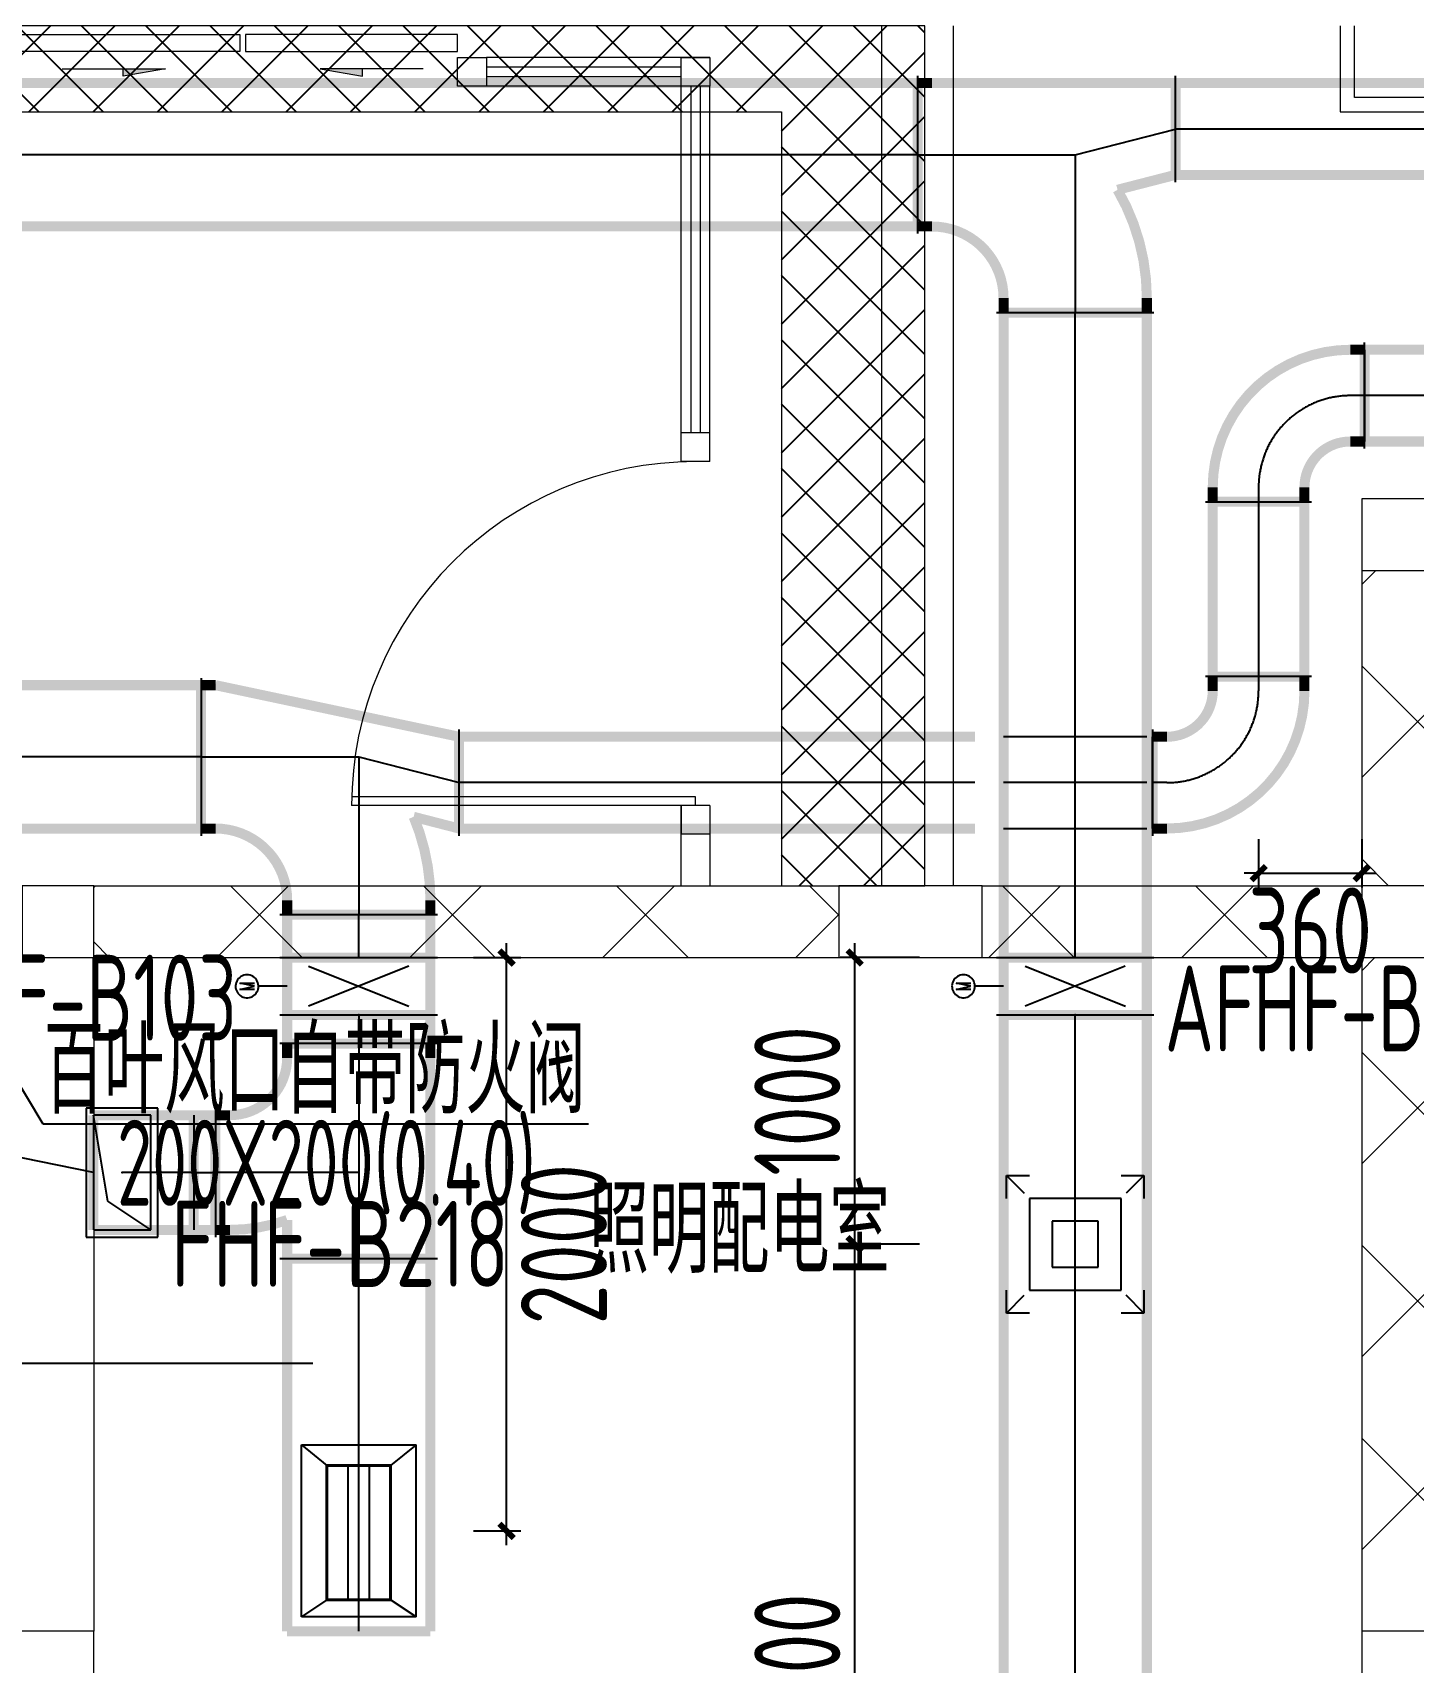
# Model space of a CAD drawing. Extents: x 4 to 13611208, y -605838 to 574722.
# Drawn here: x 13439284 to 13444103, y -8669 to -2984 of the extents above; entities that cross this region are included whole.
import ezdxf

# ---------------------------------------------------------------- set-up
doc = ezdxf.new("R2010")
doc.units = 0
doc.header["$LTSCALE"] = 1000
doc.header["$MEASUREMENT"] = 0
doc.linetypes.add('CENTER2', pattern=[28.575, 19.05, -3.175, 3.175, -3.175])
for name, color, linetype in [('DUCT-K-P中心线', 5, 'CENTER2'), ('DUCT-K-P标注', 7, 'Continuous'), ('DUCT-K-P法兰', 2, 'Continuous'), ('DUCT-K-P管', 191, 'Continuous'), ('DUCT-K-P管端线', 2, 'Continuous'), ('DUCT-K-P阀门', 7, 'Continuous'), ('DUCT-K-P风口', 7, 'Continuous'), ('DUCT-K-S中心线', 5, 'CENTER2'), ('DUCT-K-S标注', 7, 'Continuous'), ('DUCT-K-S法兰', 2, 'Continuous'), ('DUCT-K-S管', 40, 'Continuous'), ('DUCT-K-S管端线', 4, 'Continuous'), ('DUCT-K-S阀门', 7, 'Continuous'), ('DUCT-K-S风口', 7, 'Continuous'), ('DUCT-X-P标注', 7, 'Continuous'), ('DUCT-X-S标注', 7, 'Continuous'), ('Hvac-Hide', 8, 'Continuous')]:
    doc.layers.add(name, color=color, linetype=linetype)
doc.layers.add('PSD', color=8, linetype='Continuous', lineweight=5)
doc.layers.add('建筑底图', color=8, linetype='Continuous', lineweight=13)
doc.styles.add('67', font='gbenor.shx', dxfattribs={"width": 0.7, "bigfont": 'hztxt.shx'})
doc.styles.add('C', font='HZTXT_E', dxfattribs={"width": 0.7, "bigfont": 'HZTXT'})
doc.styles.add('du', font='gbenor.shx', dxfattribs={"width": 0.8, "bigfont": 'hztxt.shx'})
doc.dimstyles.new('67', dxfattribs={"dimscale": 100, "dimtxt": 3, "dimasz": 0.5, "dimexe": 0.5, "dimexo": 2, "dimgap": 0.5, "dimtad": 2, "dimdec": 0, "dimrnd": 5, "dimzin": 0, "dimdsep": 46, "dimtxsty": 'du', "dimblk": 'ARCHTICK', "dimcen": 0, "dimdle": 0.5, "dimclrd": 256, "dimclre": 256, "dimclrt": 256, "dimazin": 0, "dimtfac": 1, "dimtdec": 0, "dimtix": 1, "dimtmove": 2, "dimatfit": 3, "dimfxl": 100, "dimtolj": 1, "dimtzin": 0, "dimlwd": -1, "dimlwe": -1, "dimarcsym": 0})
pattern_1 = [(45, (0, 0), (-336.759605, 336.759605), []), (135, (0, 0), (-336.759605, -336.759605), [])]

# ---------------------------------------------------------------- blocks, each defined once
blk = doc.blocks.new('PSD')
at = {"layer": 'PSD', "color": 8}
for p, q in [((138732.5, 4268.1), (137952.6, 4268.1)), ((136472.4, 4228), (136832.4, 4228)), ((136684.9, 4202), (136684.9, 4228)), ((136832.4, 4228), (136684.9, 4202)), ((137732.4, 4228), (137372.4, 4228)), ((137372.4, 4228), (137519.9, 4202)), ((137519.9, 4202), (137519.9, 4228)), ((137952.6, 4234.8), (138632.2, 4234.8)), ((137952.6, 4201.4), (138632.2, 4201.4)), ((138732.5, 4168.1), (137952.6, 4168.1)), ((138632.5, 2859.8), (138632.5, 4168.1)), ((138665.8, 4168.1), (138665.8, 2958.1)), ((138699.1, 4168.1), (138699.1, 2958.1)), ((138732.5, 2859.8), (138732.5, 4168.1)), ((138732.5, 2958.1), (138632.5, 2958.1)), ((138632.5, 2858.1), (138632.5, 2958.1)), ((138732.5, 2858.1), (138732.5, 2958.1)), ((138732.5, 2858.1), (138632.5, 2858.1)), ((138682.5, 1658.1), (137482.5, 1658.1)), ((138682.5, 1689.1), (137482.9, 1689.1)), ((138632.5, 1658.1), (138632.5, 1558.1)), ((138732.5, 1658.1), (138632.5, 1658.1)), ((138632.5, 1378.1), (138632.5, 1658.1)), ((138732.5, 1658.1), (138632.5, 1658.1)), ((138682.5, 1658.1), (138682.5, 1689.1)), ((138732.5, 1658.1), (138732.5, 1558.1)), ((138732.5, 1658.1), (138732.5, 1378.1)), ((138732.5, 1558.1), (138632.5, 1558.1))]:
    blk.add_line(p, q, dxfattribs=at)
for points in [[(136102.4, 4348.1), (137092.4, 4348.1), (137092.4, 4288.1), (136102.4, 4288.1)], [(137852.4, 4348.1), (137112.4, 4348.1), (137112.4, 4288.1), (137852.4, 4288.1)], [(137952.6, 4168.1), (137852.4, 4168.1), (137852.4, 4268.1), (137952.6, 4268.1)], [(138732.5, 4168.1), (138632.2, 4168.1), (138632.2, 4268.1), (138732.5, 4268.1)]]:
    blk.add_lwpolyline(points, close=True, dxfattribs=at)
blk.add_arc((138682.5, 1658.1), 1200, 90, 180, dxfattribs=at)
for points in [[(136684.9, 4202), (136684.9, 4228), (136832.4, 4228)], [(137519.9, 4202), (137519.9, 4228), (137372.4, 4228)]]:
    blk.add_solid(points, dxfattribs=at)
blk = doc.blocks.new('_FZH')
blk.add_lwpolyline([(-0.5, -0.5), (0.5, -0.5), (0.5, 0.5), (-0.5, 0.5)], close=True)
blk = doc.blocks.new('_ArchTick')
at = {"color": 0, "linetype": 'ByBlock', "const_width": 0.4}
blk.add_lwpolyline([(-0.5, -0.5), (0.5, 0.5)], dxfattribs=at)
blk = doc.blocks.new('*D2070')
at = {"layer": 'DUCT-K-P标注', "transparency": 16777216}
for p, q in [((13443562.4, -5797.9), (13443562.4, -5966)), ((13443922.4, -5797.9), (13443922.4, -5966)), ((13443562.4, -5916), (13443512.4, -5916)), ((13443562.4, -5916), (13443922.4, -5916)), ((13443922.4, -5916), (13443972.4, -5916))]:
    blk.add_line(p, q, dxfattribs=at)
at = {"layer": 'DUCT-K-P标注', "transparency": 16777216, "xscale": 50, "yscale": 50, "zscale": 50}
blk.add_blockref('_ArchTick', (13443562.4, -5916), dxfattribs=at)
at = {"layer": 'DUCT-K-P标注', "transparency": 16777216, "xscale": 50, "yscale": 50, "zscale": 50, "rotation": 180}
blk.add_blockref('_ArchTick', (13443922.4, -5916), dxfattribs=at)
at = {"layer": 'DUCT-K-P标注', "transparency": 16777216, "insert": (13443742.4, -6116), "char_height": 300, "attachment_point": 5, "style": 'du'}
blk.add_mtext('\\A1;360', dxfattribs=at)
blk = doc.blocks.new('*D2072')
at = {"layer": 'DUCT-K-S标注', "transparency": 16777216}
for p, q in [((13442152.6, -6160.3), (13442152.6, -7260.3)), ((13442378.7, -6210.3), (13442102.6, -6210.3)), ((13442378.7, -7210.3), (13442102.6, -7210.3))]:
    blk.add_line(p, q, dxfattribs=at)
at = {"layer": 'DUCT-K-S标注', "transparency": 16777216, "xscale": 50, "yscale": 50, "zscale": 50}
for p, rotation in [((13442152.6, -6210.3), 90), ((13442152.6, -7210.3), 270)]:
    blk.add_blockref('_ArchTick', p, dxfattribs=dict(at, rotation=rotation))
at = {"layer": 'DUCT-K-S标注', "transparency": 16777216, "insert": (13441952.6, -6710.3), "char_height": 300, "attachment_point": 5, "rotation": 90, "style": 'du'}
blk.add_mtext('\\A1;1000', dxfattribs=at)
blk = doc.blocks.new('*D2073')
at = {"layer": 'DUCT-K-S标注', "transparency": 16777216}
for p, q in [((13442152.6, -7160.3), (13442152.6, -10260.3)), ((13442378.7, -7210.3), (13442102.6, -7210.3)), ((13442378.7, -10210.3), (13442102.6, -10210.3))]:
    blk.add_line(p, q, dxfattribs=at)
at = {"layer": 'DUCT-K-S标注', "transparency": 16777216, "xscale": 50, "yscale": 50, "zscale": 50}
for p, rotation in [((13442152.6, -7210.3), 90), ((13442152.6, -10210.3), 270)]:
    blk.add_blockref('_ArchTick', p, dxfattribs=dict(at, rotation=rotation))
at = {"layer": 'DUCT-K-S标注', "transparency": 16777216, "insert": (13441952.6, -8710.3), "char_height": 300, "attachment_point": 5, "rotation": 90, "style": 'du'}
blk.add_mtext('\\A1;3000', dxfattribs=at)
blk = doc.blocks.new('*D2074')
at = {"layer": 'DUCT-K-S标注', "transparency": 16777216}
for p, q in [((13440938.1, -8260.3), (13440938.1, -6160.3)), ((13440822.4, -6210.3), (13440988.1, -6210.3)), ((13440822.4, -8210.3), (13440988.1, -8210.3))]:
    blk.add_line(p, q, dxfattribs=at)
at = {"layer": 'DUCT-K-S标注', "transparency": 16777216, "xscale": 50, "yscale": 50, "zscale": 50}
for p, rotation in [((13440938.1, -6210.3), 90), ((13440938.1, -8210.3), 270)]:
    blk.add_blockref('_ArchTick', p, dxfattribs=dict(at, rotation=rotation))
at = {"layer": 'DUCT-K-S标注', "transparency": 16777216, "insert": (13441138.1, -7210.3), "char_height": 300, "attachment_point": 5, "rotation": 90, "style": 'du'}
blk.add_mtext('\\A1;2000', dxfattribs=at)
blk = doc.blocks.new('$风口$00000108')
for p, q in [((-250, 135), (-190, 75)), ((-250, -135), (-250, 135)), ((250, 135), (200, 75)), ((250, 135), (250, -135)), ((200, 25), (-190, 25)), ((200, -25), (-190, -25)), ((-250, -135), (-190, -75)), ((200, -75), (250, -135)), ((250, -135), (-250, -135))]:
    blk.add_line(p, q)
at = {"linetype": 'Continuous'}
blk.add_line((250, 135), (-250, 135), dxfattribs=at)
at = {"lineweight": 40}
for p, q in [((-190, 75), (200, 75)), ((-190, -75), (-190, 75)), ((200, 75), (200, -75)), ((-190, -75), (200, -75))]:
    blk.add_line(p, q, dxfattribs=at)
blk = doc.blocks.new('$风口$00000060')
for p, q in [((-300, 300), (-200, 300)), ((-300, 200), (-300, 300)), ((-300, 300), (-222.8, 222.8)), ((200, 300), (300, 300)), ((300, 300), (222.8, 222.8)), ((300, 300), (300, 200)), ((-300, -300), (-300, -200)), ((300, -200), (300, -300)), ((-300, -300), (-222.8, -222.8)), ((300, -300), (222.8, -222.8)), ((-200, -300), (-300, -300)), ((300, -300), (200, -300))]:
    blk.add_line(p, q)
at = {"color": 0}
for p, q in [((-200, 200), (-200, -200)), ((200, 200), (-200, 200)), ((200, -200), (200, 200)), ((-100, 100), (-100, -100)), ((100, 100), (-100, 100)), ((100, -100), (100, 100)), ((-100, -100), (100, -100)), ((-200, -200), (200, -200))]:
    blk.add_line(p, q, dxfattribs=at)

msp = doc.modelspace()

# ---------------------------------------------------------------- hatches: boundary and pattern name
at = {"layer": '建筑底图', "lineweight": -3}
h = msp.add_hatch(dxfattribs=at)
h.set_pattern_fill('ANSI37', color=8, scale=100, style=0)
h.set_pattern_definition([(45, (15148904.22, -89453.28), (-112.253202, 112.253202), []), (135, (15148904.22, -89453.28), (-112.253202, -112.253202), [])])
h.paths.add_polyline_path([(13305897.4, -5960.3), (13305897.4, -3260.3), (13441897.4, -3260.3), (13441897.4, -5960.3), (13442397.4, -5960.3), (13442397.4, -2960.3), (13305397.4, -2960.3), (13305397.4, -5974.8)])
at = {"layer": '建筑底图'}
h = msp.add_hatch(dxfattribs=at)
h.set_pattern_fill('ANSI37', color=8, scale=300, style=0)
h.set_pattern_definition(pattern_1)
h.paths.add_polyline_path([(13443922.4, -5960.3), (13444172.4, -5960.3), (13444172.4, -4860.3), (13443922.4, -4860.3)])
h = msp.add_hatch(dxfattribs=at)
h.set_pattern_fill('ANSI37', color=8, scale=300, style=0)
h.set_pattern_definition(pattern_1)
h.paths.add_polyline_path([(13442097.4, -6210.3), (13442097.4, -5960.3), (13439497.4, -5960.3), (13439497.4, -6210.3)])
h = msp.add_hatch(dxfattribs=at)
h.set_pattern_fill('ANSI37', color=8, scale=300, style=0)
h.set_pattern_definition(pattern_1)
h.paths.add_polyline_path([(13443922.4, -6210.3), (13443922.4, -5960.3), (13442597.4, -5960.3), (13442597.4, -6210.3)])
h = msp.add_hatch(dxfattribs=at)
h.set_pattern_fill('ANSI37', color=8, scale=300, style=0)
h.set_pattern_definition(pattern_1)
h.paths.add_polyline_path([(13443922.4, -8560.3), (13444172.4, -8560.3), (13444172.4, -6210.3), (13443922.4, -6210.3)])

# ---------------------------------------------------------------- linework, layer by layer
at = {"layer": 'DUCT-K-P中心线'}
for p, q in [((13443932.4, -4250.3), (13443882.4, -4250.3)), ((13456252.4, -4250.3), (13443932.6, -4250.3)), ((13443562.4, -4570.3), (13443562.4, -4620.3)), ((13443562.4, -4620.5), (13443562.4, -5230.1)), ((13443562.4, -5230.3), (13443562.4, -5280.3)), ((13439872.2, -5510.3), (13433385.2, -5510.3)), ((13439872.4, -5510.3), (13440422.4, -5510.3)), ((13440422.4, -5510.3), (13440772.4, -5600.3)), ((13440422.4, -5510.3), (13440422.4, -6060.3)), ((13442572.4, -5600.3), (13440772.6, -5600.3)), ((13443242.4, -5600.3), (13443192.4, -5600.3)), ((13440422.4, -6210.3), (13440422.4, -6060.5)), ((13440422.4, -6410.5), (13440422.4, -6510.3)), ((13440422.4, -6510.3), (13440422.4, -6960.3)), ((13439846.3, -6960.3), (13439596.3, -6960.3)), ((13439846.3, -6960.3), (13439922.2, -6960.3)), ((13440422.4, -6960.3), (13439922.4, -6960.3)), ((13440422.4, -6960.3), (13440422.4, -7260.3)), ((13440422.4, -8560.3), (13440422.4, -7260.5))]:
    msp.add_line(p, q, dxfattribs=at)
for centre, start, end in [((13443882.4, -4570.3), 90, 180), ((13443242.4, -5280.3), 270, 360)]:
    msp.add_arc(centre, 320, start, end, dxfattribs=at)
at = {"layer": 'DUCT-K-P标注'}
for points in [[(13439496.3, -6960.3), (13438753.5, -6809.4), (13436492, -6809.4)], [(13437780.3, -7624.8), (13440261.9, -7624.8)]]:
    msp.add_lwpolyline(points, dxfattribs=at)
at = {"layer": 'DUCT-K-P法兰'}
for p, q in [((13443932.5, -4435.3), (13443932.5, -4065.3)), ((13443377.4, -4620.4), (13443747.4, -4620.4)), ((13443747.4, -5230.2), (13443377.4, -5230.2)), ((13439872.3, -5235.3), (13439872.3, -5785.3)), ((13440772.5, -5785.3), (13440772.5, -5415.3)), ((13443192.3, -5415.3), (13443192.3, -5785.3)), ((13440147.4, -6060.4), (13440697.4, -6060.4)), ((13440147.4, -6210.4), (13440697.4, -6210.4)), ((13440147.4, -6410.6), (13440697.4, -6410.6)), ((13440697.4, -6510.2), (13440147.4, -6510.2)), ((13439721.3, -6735.3), (13439471.3, -6735.3)), ((13439471.3, -6735.3), (13439471.3, -7185.3)), ((13439721.3, -7185.3), (13439721.3, -6735.3)), ((13439922.3, -6735.3), (13439922.3, -7185.3)), ((13439471.3, -7185.3), (13439721.3, -7185.3)), ((13440147.4, -7260.4), (13440697.4, -7260.4))]:
    msp.add_line(p, q, dxfattribs=at)
at = {"layer": 'DUCT-K-P法兰', "color": 18, "true_color": 0x000000}
for p in [(13443932.4, -4250.3, 3700), (13443932.6, -4250.3, 3700), (13443562.4, -4620.3, 3700), (13443562.4, -4620.5, 3700), (13443562.4, -5230.1, 3700), (13443562.4, -5230.3, 3700), (13439872.2, -5510.3, 3725), (13439872.4, -5510.3, 3725), (13440772.4, -5600.3, 3700), (13440772.6, -5600.3, 3700), (13443192.2, -5600.3, 3700), (13443192.4, -5600.3, 3700), (13440422.4, -6060.3, 3725), (13440422.4, -6060.5, 3725), (13440422.4, -6210.3, 3725), (13440422.4, -6210.5, 3725), (13440422.4, -6410.5, 3725), (13440422.4, -6410.7, 3725), (13440422.4, -6510.1, 3725), (13440422.4, -6510.3, 3725), (13439596.3, -6960.3, 3750), (13439596.3, -6960.3, 3749.8), (13439922.2, -6960.3, 4000), (13439922.4, -6960.3, 4000), (13440422.4, -7260.3, 3725), (13440422.4, -7260.5, 3725)]:
    msp.add_point(p, dxfattribs=at)
at = {"layer": 'DUCT-K-P管', "const_width": 35}
for points in [[(13443882.4, -4090.3, 0.414214), (13443402.4, -4570.3)], [(13443882.4, -4410.3, 0.414214), (13443722.4, -4570.3)], [(13440672.4, -6010.3, 0.099873), (13440613.7, -5719.5)], [(13439972.4, -7160.3, 0.085164), (13440172.4, -7125.9)]]:
    msp.add_lwpolyline(points, format="xyb", dxfattribs=at)
for points in [[(13443932.4, -4090.3), (13443882.4, -4090.3)], [(13456252.4, -4090.3), (13443932.6, -4090.3)], [(13443932.6, -4090.3), (13443932.6, -4410.3)], [(13443882.4, -4410.3), (13443932.4, -4410.3)], [(13443932.6, -4410.3), (13456252.4, -4410.3)], [(13443402.4, -4570.3), (13443402.4, -4620.3)], [(13443402.4, -4620.5), (13443402.4, -5230.1)], [(13443722.4, -4620.5), (13443402.4, -4620.5)], [(13443722.4, -4620.3), (13443722.4, -4570.3)], [(13443722.4, -5230.1), (13443722.4, -4620.5)], [(13443402.4, -5230.1), (13443722.4, -5230.1)], [(13443402.4, -5280.3), (13443402.4, -5230.3)], [(13443722.4, -5230.3), (13443722.4, -5280.3)], [(13439872.2, -5260.3), (13433385.2, -5260.3)], [(13439872.2, -5760.3), (13439872.2, -5260.3)], [(13439922.4, -5260.3), (13439872.4, -5260.3)], [(13440772.4, -5440.3), (13439922.4, -5260.3)], [(13442572.4, -5440.3), (13440772.6, -5440.3)], [(13440772.6, -5440.3), (13440772.6, -5760.3)], [(13443192.2, -5760.3), (13443192.2, -5440.3)], [(13443192.4, -5440.3), (13443242.4, -5440.3)], [(13440613.7, -5719.5), (13440772.4, -5760.3)], [(13433385.2, -5760.3), (13439872.2, -5760.3)], [(13439872.4, -5760.3), (13439922.4, -5760.3)], [(13440772.6, -5760.3), (13442572.4, -5760.3)], [(13443242.4, -5760.3), (13443192.4, -5760.3)], [(13440172.4, -6010.3), (13440172.4, -6060.3)], [(13440672.4, -6060.3), (13440672.4, -6010.3)], [(13440672.4, -6060.5), (13440172.4, -6060.5)], [(13440172.4, -6060.5), (13440172.4, -6210.3)], [(13440672.4, -6210.3), (13440672.4, -6060.5)], [(13440172.4, -6210.3), (13440672.4, -6210.3)], [(13440172.4, -6410.5), (13440172.4, -6210.5)], [(13440672.4, -6210.5), (13440672.4, -6410.5)], [(13440172.4, -6410.5), (13440172.4, -6510.3)], [(13440672.4, -6410.5), (13440172.4, -6410.5)], [(13440672.4, -6510.3), (13440672.4, -6410.5)], [(13440172.4, -6510.3), (13440672.4, -6510.3)], [(13440172.4, -6510.3), (13440172.4, -6560.3)], [(13440672.4, -6560.3), (13440672.4, -6510.3)], [(13440672.4, -7260.3), (13440672.4, -6560.3)], [(13439846.3, -6760.3), (13439496.3, -6760.3)], [(13439496.3, -7160.3), (13439496.3, -6760.3)], [(13439922.2, -6760.3), (13439846.3, -6760.3)], [(13439846.3, -6760.3), (13439846.3, -7160.3)], [(13439922.2, -7160.3), (13439922.2, -6760.3)], [(13439972.4, -6760.3), (13439922.4, -6760.3)], [(13439846.3, -7160.3), (13439496.3, -7160.3)], [(13439846.3, -7160.3), (13439922.2, -7160.3)], [(13439922.4, -7160.3), (13439972.4, -7160.3)], [(13440172.4, -7125.9), (13440172.4, -7260.3)], [(13440672.4, -7260.5), (13440172.4, -7260.5)], [(13440172.4, -7260.5), (13440172.4, -8560.3)], [(13440672.4, -8560.3), (13440672.4, -7260.5)], [(13440172.4, -8560.3), (13440672.4, -8560.3)]]:
    msp.add_lwpolyline(points, dxfattribs=at)
at = {"layer": 'DUCT-K-P管', "extrusion": (0, 0, -1), "const_width": 35}
for points in [[(-13443722.4, -5280.3, 0.414214), (-13443242.4, -5760.3)], [(-13443402.4, -5280.3, 0.414214), (-13443242.4, -5440.3)], [(-13439922.4, -5760.3, 0.414214), (-13440172.4, -6010.3)], [(-13440172.4, -6560.3, 0.414214), (-13439972.4, -6760.3)]]:
    msp.add_lwpolyline(points, format="xyb", dxfattribs=at)
at = {"layer": 'DUCT-K-P管', "color": 18, "true_color": 0x000000}
for p in [(13443932.4, -4250.3, 3700), (13443562.4, -4620.3, 3700), (13443562.4, -5230.3, 3700), (13439872.4, -5510.3, 3725), (13440772.4, -5600.3, 3700), (13443192.4, -5600.3, 3700), (13440422.4, -6060.3, 3725), (13440422.4, -6510.3, 3725), (13439596.3, -6960.3, 3750), (13439846.3, -6960.3, 4000), (13439922.4, -6960.3, 4000), (13440422.4, -7260.3, 3725)]:
    msp.add_point(p, dxfattribs=at)
at = {"layer": 'DUCT-K-P管端线'}
for p, q in [((13443932.4, -4090.3), (13443932.4, -4410.3)), ((13443402.4, -4620.3), (13443722.4, -4620.3)), ((13439872.4, -5260.3), (13439872.4, -5760.3)), ((13443722.4, -5230.3), (13443402.4, -5230.3)), ((13440772.4, -5760.3), (13440772.4, -5440.3)), ((13443192.4, -5760.3), (13443192.4, -5440.3)), ((13440172.4, -6060.3), (13440672.4, -6060.3)), ((13440172.4, -6210.5), (13440672.4, -6210.5)), ((13440172.4, -6410.5), (13440672.4, -6410.5)), ((13440672.4, -6510.3), (13440172.4, -6510.3)), ((13439846.3, -6760.3), (13439846.3, -7160.3)), ((13439922.4, -6760.3), (13439922.4, -7160.3)), ((13440172.4, -7260.3), (13440672.4, -7260.3))]:
    msp.add_line(p, q, dxfattribs=at)
at = {"layer": 'DUCT-K-P阀门'}
for p, q in [((13440597.3, -6240.4), (13440247.4, -6380.5)), ((13440247.4, -6240.5), (13440597.4, -6380.5)), ((13439993, -6303.5), (13439992.4, -6309.1)), ((13439992.4, -6309.1), (13439992.6, -6314.6)), ((13439994.3, -6298.1), (13439993, -6303.5)), ((13439996.4, -6292.9), (13439994.3, -6298.1)), ((13439999.2, -6288.1), (13439996.4, -6292.9)), ((13440002.6, -6283.7), (13439999.2, -6288.1)), ((13440006.7, -6279.8), (13440002.6, -6283.7)), ((13440011.2, -6276.5), (13440006.7, -6279.8)), ((13440057.9, -6310.5), (13440006.9, -6299.5)), ((13440006.9, -6299.5), (13440057.9, -6299.5)), ((13440016.1, -6273.9), (13440011.2, -6276.5)), ((13440021.3, -6272), (13440016.1, -6273.9)), ((13440026.8, -6270.8), (13440021.3, -6272)), ((13440032.4, -6270.5), (13440026.8, -6270.8)), ((13440037.9, -6270.8), (13440032.4, -6270.5)), ((13440043.4, -6272), (13440037.9, -6270.8)), ((13440048.6, -6273.9), (13440043.4, -6272)), ((13440053.6, -6276.5), (13440048.6, -6273.9)), ((13440058.1, -6279.8), (13440053.6, -6276.5)), ((13440062.1, -6283.7), (13440058.1, -6279.8)), ((13440065.5, -6288.1), (13440062.1, -6283.7)), ((13440068.3, -6292.9), (13440065.5, -6288.1)), ((13440070.4, -6298.1), (13440068.3, -6292.9)), ((13440071.8, -6303.5), (13440070.4, -6298.1)), ((13440072.3, -6309.1), (13440071.8, -6303.5)), ((13440072.1, -6314.6), (13440072.3, -6309.1)), ((13439992.6, -6314.6), (13439993.6, -6320.1)), ((13439993.6, -6320.1), (13439995.3, -6325.4)), ((13439995.3, -6325.4), (13439997.7, -6330.5)), ((13439997.7, -6330.5), (13440000.8, -6335.1)), ((13440000.8, -6335.1), (13440004.6, -6339.2)), ((13440004.6, -6339.2), (13440008.9, -6342.8)), ((13440006.8, -6321.4), (13440057.9, -6310.5)), ((13440057.9, -6321.4), (13440006.8, -6321.4)), ((13440008.9, -6342.8), (13440013.6, -6345.8)), ((13440013.6, -6345.8), (13440018.7, -6348)), ((13440018.7, -6348), (13440024, -6349.6)), ((13440024, -6349.6), (13440029.6, -6350.4)), ((13440029.6, -6350.4), (13440035.2, -6350.4)), ((13440035.2, -6350.4), (13440040.7, -6349.6)), ((13440040.7, -6349.6), (13440046, -6348)), ((13440046, -6348), (13440051.1, -6345.8)), ((13440051.1, -6345.8), (13440055.9, -6342.8)), ((13440055.9, -6342.8), (13440060.2, -6339.2)), ((13440060.2, -6339.2), (13440063.9, -6335.1)), ((13440063.9, -6335.1), (13440067, -6330.5)), ((13440067, -6330.5), (13440069.5, -6325.4)), ((13440069.5, -6325.4), (13440071.2, -6320.1)), ((13440071.2, -6320.1), (13440072.1, -6314.6)), ((13440172.4, -6310.5), (13440072.4, -6310.5))]:
    msp.add_line(p, q, dxfattribs=at)
at = {"layer": 'DUCT-K-S中心线'}
for p, q in [((13442922.4, -3410.3), (13443272.4, -3320.3)), ((13458452.2, -3320.3), (13443272.6, -3320.3)), ((13442372.2, -3410.3), (13432363.2, -3410.3)), ((13442372.4, -3410.3), (13442922.4, -3410.3)), ((13442922.4, -3410.3), (13442922.4, -3960.3)), ((13442922.4, -6210.3), (13442922.4, -3960.5)), ((13442922.4, -10470.3), (13442922.4, -6410.7))]:
    msp.add_line(p, q, dxfattribs=at)
at = {"layer": 'DUCT-K-S法兰'}
for p, q in [((13442372.3, -3135.3), (13442372.3, -3685.3)), ((13443272.5, -3505.3), (13443272.5, -3135.3)), ((13442647.4, -3960.4), (13443197.4, -3960.4)), ((13442647.4, -6210.4), (13443197.4, -6210.4)), ((13442647.4, -6410.6), (13443197.4, -6410.6))]:
    msp.add_line(p, q, dxfattribs=at)
at = {"layer": 'DUCT-K-S法兰', "color": 18, "true_color": 0x000000}
for p in [(13443272.4, -3320.3, 3700), (13443272.6, -3320.3, 3700), (13442372.2, -3410.3, 3725), (13442372.4, -3410.3, 3725), (13442922.4, -3960.3, 3725), (13442922.4, -3960.5, 3725), (13442922.4, -6210.3, 3725), (13442922.4, -6210.5, 3725), (13442922.4, -6410.5, 3725), (13442922.4, -6410.7, 3725)]:
    msp.add_point(p, dxfattribs=at)
at = {"layer": 'DUCT-K-S管', "const_width": 35}
for points in [[(13442372.2, -3160.3), (13432363.2, -3160.3)], [(13442372.2, -3660.3), (13442372.2, -3160.3)], [(13442422.4, -3160.3), (13442372.4, -3160.3)], [(13443272.4, -3160.3), (13442422.4, -3160.3)], [(13458452.2, -3160.3), (13443272.6, -3160.3)], [(13443272.6, -3160.3), (13443272.6, -3480.3)], [(13443070.1, -3532.3), (13443272.4, -3480.3)], [(13443272.6, -3480.3), (13458452.2, -3480.3)], [(13432363.2, -3660.3), (13442372.2, -3660.3)], [(13442372.4, -3660.3), (13442422.4, -3660.3)], [(13442672.4, -3910.3), (13442672.4, -3960.3)], [(13443172.4, -3960.3), (13443172.4, -3910.3)], [(13443172.4, -3960.5), (13442672.4, -3960.5)], [(13442672.4, -3960.5), (13442672.4, -6210.3)], [(13443172.4, -6210.3), (13443172.4, -3960.5)], [(13442672.4, -6210.3), (13443172.4, -6210.3)], [(13442672.4, -6410.5), (13442672.4, -6210.5)], [(13443172.4, -6210.5), (13443172.4, -6410.5)], [(13443172.4, -6410.7), (13442672.4, -6410.7)], [(13442672.4, -6410.7), (13442672.4, -10470.3)], [(13443172.4, -10470.3), (13443172.4, -6410.7)]]:
    msp.add_lwpolyline(points, dxfattribs=at)
msp.add_lwpolyline([(13443172.4, -3910.3, 0.132829), (13443070.1, -3532.3)], format="xyb", dxfattribs=at)
at = {"layer": 'DUCT-K-S管', "extrusion": (0, 0, -1), "const_width": 35}
msp.add_lwpolyline([(-13442422.4, -3660.3, 0.414214), (-13442672.4, -3910.3)], format="xyb", dxfattribs=at)
at = {"layer": 'DUCT-K-S管', "color": 18, "true_color": 0x000000}
for p in [(13443272.4, -3320.3, 3700), (13442372.4, -3410.3, 3725), (13442922.4, -3960.3, 3725)]:
    msp.add_point(p, dxfattribs=at)
at = {"layer": 'DUCT-K-S管端线'}
for p, q in [((13442372.4, -3160.3), (13442372.4, -3660.3)), ((13443272.4, -3480.3), (13443272.4, -3160.3)), ((13442672.4, -3960.3), (13443172.4, -3960.3)), ((13442672.4, -6210.5), (13443172.4, -6210.5)), ((13442672.4, -6410.5), (13443172.4, -6410.5))]:
    msp.add_line(p, q, dxfattribs=at)
at = {"layer": 'DUCT-K-S阀门'}
for p, q in [((13443097.3, -6240.4), (13442747.4, -6380.5)), ((13442747.4, -6240.5), (13443097.4, -6380.5)), ((13442493, -6303.5), (13442492.4, -6309.1)), ((13442492.4, -6309.1), (13442492.6, -6314.6)), ((13442494.3, -6298.1), (13442493, -6303.5)), ((13442496.4, -6292.9), (13442494.3, -6298.1)), ((13442499.2, -6288.1), (13442496.4, -6292.9)), ((13442502.6, -6283.7), (13442499.2, -6288.1)), ((13442506.7, -6279.8), (13442502.6, -6283.7)), ((13442511.2, -6276.5), (13442506.7, -6279.8)), ((13442557.9, -6310.5), (13442506.9, -6299.5)), ((13442506.9, -6299.5), (13442557.9, -6299.5)), ((13442516.1, -6273.9), (13442511.2, -6276.5)), ((13442521.3, -6272), (13442516.1, -6273.9)), ((13442526.8, -6270.8), (13442521.3, -6272)), ((13442532.4, -6270.5), (13442526.8, -6270.8)), ((13442537.9, -6270.8), (13442532.4, -6270.5)), ((13442543.4, -6272), (13442537.9, -6270.8)), ((13442548.6, -6273.9), (13442543.4, -6272)), ((13442553.6, -6276.5), (13442548.6, -6273.9)), ((13442558.1, -6279.8), (13442553.6, -6276.5)), ((13442562.1, -6283.7), (13442558.1, -6279.8)), ((13442565.5, -6288.1), (13442562.1, -6283.7)), ((13442568.3, -6292.9), (13442565.5, -6288.1)), ((13442570.4, -6298.1), (13442568.3, -6292.9)), ((13442571.8, -6303.5), (13442570.4, -6298.1)), ((13442572.3, -6309.1), (13442571.8, -6303.5)), ((13442572.1, -6314.6), (13442572.3, -6309.1)), ((13442492.6, -6314.6), (13442493.6, -6320.1)), ((13442493.6, -6320.1), (13442495.3, -6325.4)), ((13442495.3, -6325.4), (13442497.7, -6330.5)), ((13442497.7, -6330.5), (13442500.8, -6335.1)), ((13442500.8, -6335.1), (13442504.6, -6339.2)), ((13442504.6, -6339.2), (13442508.9, -6342.8)), ((13442506.8, -6321.4), (13442557.9, -6310.5)), ((13442557.9, -6321.4), (13442506.8, -6321.4)), ((13442508.9, -6342.8), (13442513.6, -6345.8)), ((13442513.6, -6345.8), (13442518.7, -6348)), ((13442518.7, -6348), (13442524, -6349.6)), ((13442524, -6349.6), (13442529.6, -6350.4)), ((13442529.6, -6350.4), (13442535.2, -6350.4)), ((13442535.2, -6350.4), (13442540.7, -6349.6)), ((13442540.7, -6349.6), (13442546, -6348)), ((13442546, -6348), (13442551.1, -6345.8)), ((13442551.1, -6345.8), (13442555.9, -6342.8)), ((13442555.9, -6342.8), (13442560.2, -6339.2)), ((13442560.2, -6339.2), (13442563.9, -6335.1)), ((13442563.9, -6335.1), (13442567, -6330.5)), ((13442567, -6330.5), (13442569.5, -6325.4)), ((13442569.5, -6325.4), (13442571.2, -6320.1)), ((13442571.2, -6320.1), (13442572.1, -6314.6)), ((13442672.4, -6310.5), (13442572.4, -6310.5))]:
    msp.add_line(p, q, dxfattribs=at)
at = {"layer": 'DUCT-X-S标注', "color": 0}
for p, q in [((13439320.7, -6791.6, -3500), (13438972.4, -6210.3)), ((13441224.2, -6791.6, -3500), (13439320.7, -6791.6, -3500))]:
    msp.add_line(p, q, dxfattribs=at)
at = {"layer": 'Hvac-Hide'}
for p, q in [((13443172.4, -5440.3), (13442672.4, -5440.3)), ((13443172.4, -5600.3), (13442672.4, -5600.3)), ((13442672.4, -5760.3), (13443172.4, -5760.3)), ((13439696.3, -6760.3), (13439496.3, -6760.3)), ((13439496.3, -6760.3), (13439496.3, -7160.3)), ((13439546.3, -7060.3), (13439496.3, -6760.3)), ((13439696.3, -7160.3), (13439696.3, -6760.3)), ((13439696.3, -7160.3), (13439546.3, -7060.3)), ((13439496.3, -7160.3), (13439696.3, -7160.3))]:
    msp.add_line(p, q, dxfattribs=at)
at = {"layer": '建筑底图', "color": 8, "linetype": 'ByBlock', "ltscale": 0.5}
for p, q in [((13442247.4, -5960.3), (13442247.4, -2960.3)), ((13442497.4, -5960.3), (13442497.4, -2960.3))]:
    msp.add_line(p, q, dxfattribs=at)
at = {"layer": '建筑底图', "color": 8, "linetype": 'Continuous'}
for p, q in [((13443847.4, -2960.3), (13443847.4, -3260.3)), ((13443847.4, -3260.3), (13465547.4, -3260.3))]:
    msp.add_line(p, q, dxfattribs=at)
at = {"layer": '建筑底图', "color": 8}
for p, q in [((13443897.4, -3210.3), (13443897.4, -2960.3)), ((13466597.4, -3210.3), (13443897.4, -3210.3)), ((13443922.4, -4860.3), (13443922.4, -5960.3)), ((13439497.4, -5960.3), (13442097.4, -5960.3)), ((13442597.4, -5960.3), (13443922.4, -5960.3)), ((13439497.4, -6210.3), (13439497.4, -8560.3)), ((13439497.4, -6210.3), (13442097.4, -6210.3)), ((13442597.4, -6210.3), (13443922.4, -6210.3)), ((13443922.4, -6210.3), (13443922.4, -8560.3))]:
    msp.add_line(p, q, dxfattribs=at)
msp.add_lwpolyline([(13305897.4, -5960.3), (13305897.4, -3260.3), (13441897.4, -3260.3), (13441897.4, -5960.3), (13442397.4, -5960.3), (13442397.4, -2960.3), (13305397.4, -2960.3), (13305397.4, -5974.8)], close=True, dxfattribs=at)

# ---------------------------------------------------------------- block references
at = {"layer": 'DUCT-K-P风口', "xscale": 1.2, "yscale": 1.481481481481482, "rotation": 270}
msp.add_blockref('$风口$00000108', (13440422.4, -8210.3, 3525), dxfattribs=at)
at = {"layer": 'DUCT-K-S风口', "xscale": 0.8, "yscale": 0.8}
msp.add_blockref('$风口$00000060', (13442922.4, -7210.3, 3350), dxfattribs=at)
at = {"layer": '建筑底图', "color": 8}
msp.add_blockref('PSD', (13302915, -7338.4), dxfattribs=at)
for p, xscale, yscale, zscale in [((13444047.4, -4735.3), 250, 250, 250), ((13439372.4, -6085.3), 250, 250, 250), ((13444047.4, -6085.3), 250.0000000037253, 250.0000000037253, 250.0000000037253), ((13438897.4, -8960.3), 1200, 800, 800), ((13444047.4, -8685.3), 250, 250, 250)]:
    msp.add_blockref('_FZH', p, dxfattribs=dict(at, xscale=xscale, yscale=yscale, zscale=zscale))
at = {"layer": '建筑底图', "color": 8, "xscale": 250, "yscale": 499.9999764133245, "zscale": 499.9999764133245, "rotation": 90}
msp.add_blockref('_FZH', (13442347.4, -6085.3), dxfattribs=at)

# ---------------------------------------------------------------- texts
at = {"layer": 'DUCT-K-P标注', "style": '67', "width": 0.75}
for s, p in [('AFHF-B103', (13438727.9, -6500.6, 9900)), ('AFHF-B107', (13443234.7, -6538, 9900))]:
    msp.add_text(s, height=300, dxfattribs=at).set_placement(p)
at = {"layer": 'DUCT-X-P标注', "style": 'du', "width": 0.8}
msp.add_text('FHF-B218', height=300, dxfattribs=at).set_placement((13439766.7, -7359))
at = {"layer": 'DUCT-X-S标注', "color": 0, "style": 'du', "width": 0.7}
for s, p in [('百叶风口自带防火阀', (13439323.6, -6754, -3500)), ('200X200(0.40)', (13439578.7, -7076.4, -3500))]:
    msp.add_text(s, height=300, dxfattribs=at).set_placement(p)
at = {"layer": '建筑底图', "color": 8, "style": 'C', "width": 0.7}
msp.add_text('照明配电室', height=300, dxfattribs=at).set_placement((13441225.1, -7311))

# ---------------------------------------------------------------- dimensions: what is measured, and where the dimension line sits
at = {"layer": 'DUCT-K-P标注'}
dim = msp.add_linear_dim(base=(13443922.4, -5916, -3700), p1=(13443562.4, -5597.9), p2=(13443922.4, -5597.9, -3700), dimstyle='67', dxfattribs=at)
dim.commit()
dim.dimension.update_dxf_attribs({"geometry": '*D2070', "text_midpoint": (13443742.4, -6116, -3700)})
at = {"layer": 'DUCT-K-S标注'}
for base, p1, p2, picture, middle in [((13440938.1, -6210.3), (13440622.4, -8210.3, 3525), (13440622.4, -6210.3, 3725), '*D2074', (13441138.1, -7210.3)), ((13442152.6, -7210.3), (13442578.7, -6210.3, 3725), (13442578.7, -7210.3, 3350), '*D2072', (13441952.6, -6710.3)), ((13442152.6, -10210.3), (13442578.7, -7210.3, 3350), (13442578.7, -10210.3, 3350), '*D2073', (13441952.6, -8710.3))]:
    dim = msp.add_linear_dim(base=base, p1=p1, p2=p2, angle=90, dimstyle='67', dxfattribs=at)
    dim.commit()
    dim.dimension.update_dxf_attribs({"geometry": picture, "text_midpoint": middle})

doc.saveas('drawing.dxf')
